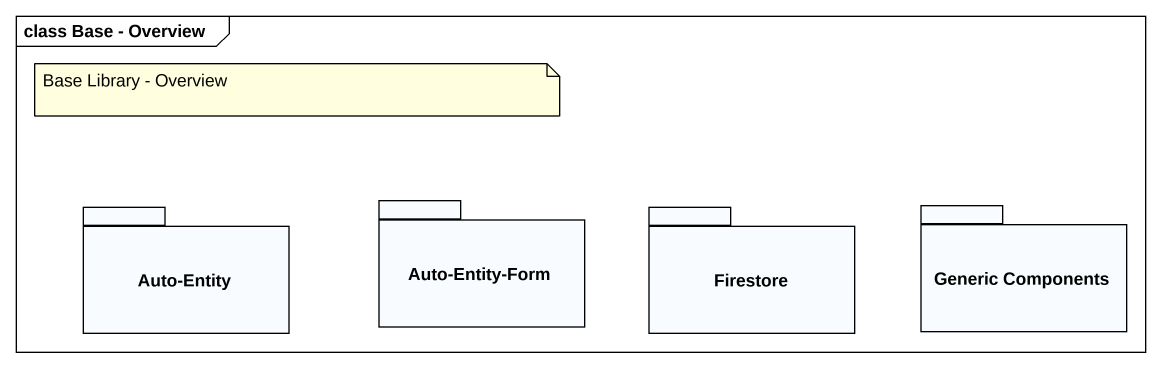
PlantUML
@startuml
mainframe class Base - Overview
package "Auto-Entity" as Auto_Entity {
}
package "Auto-Entity-Form" as Auto_Entity_Form {
}
package Firestore {
}
package "Generic Components" as Generic_Components {
}
note as N1
  Base Library - Overview
end note
@enduml
